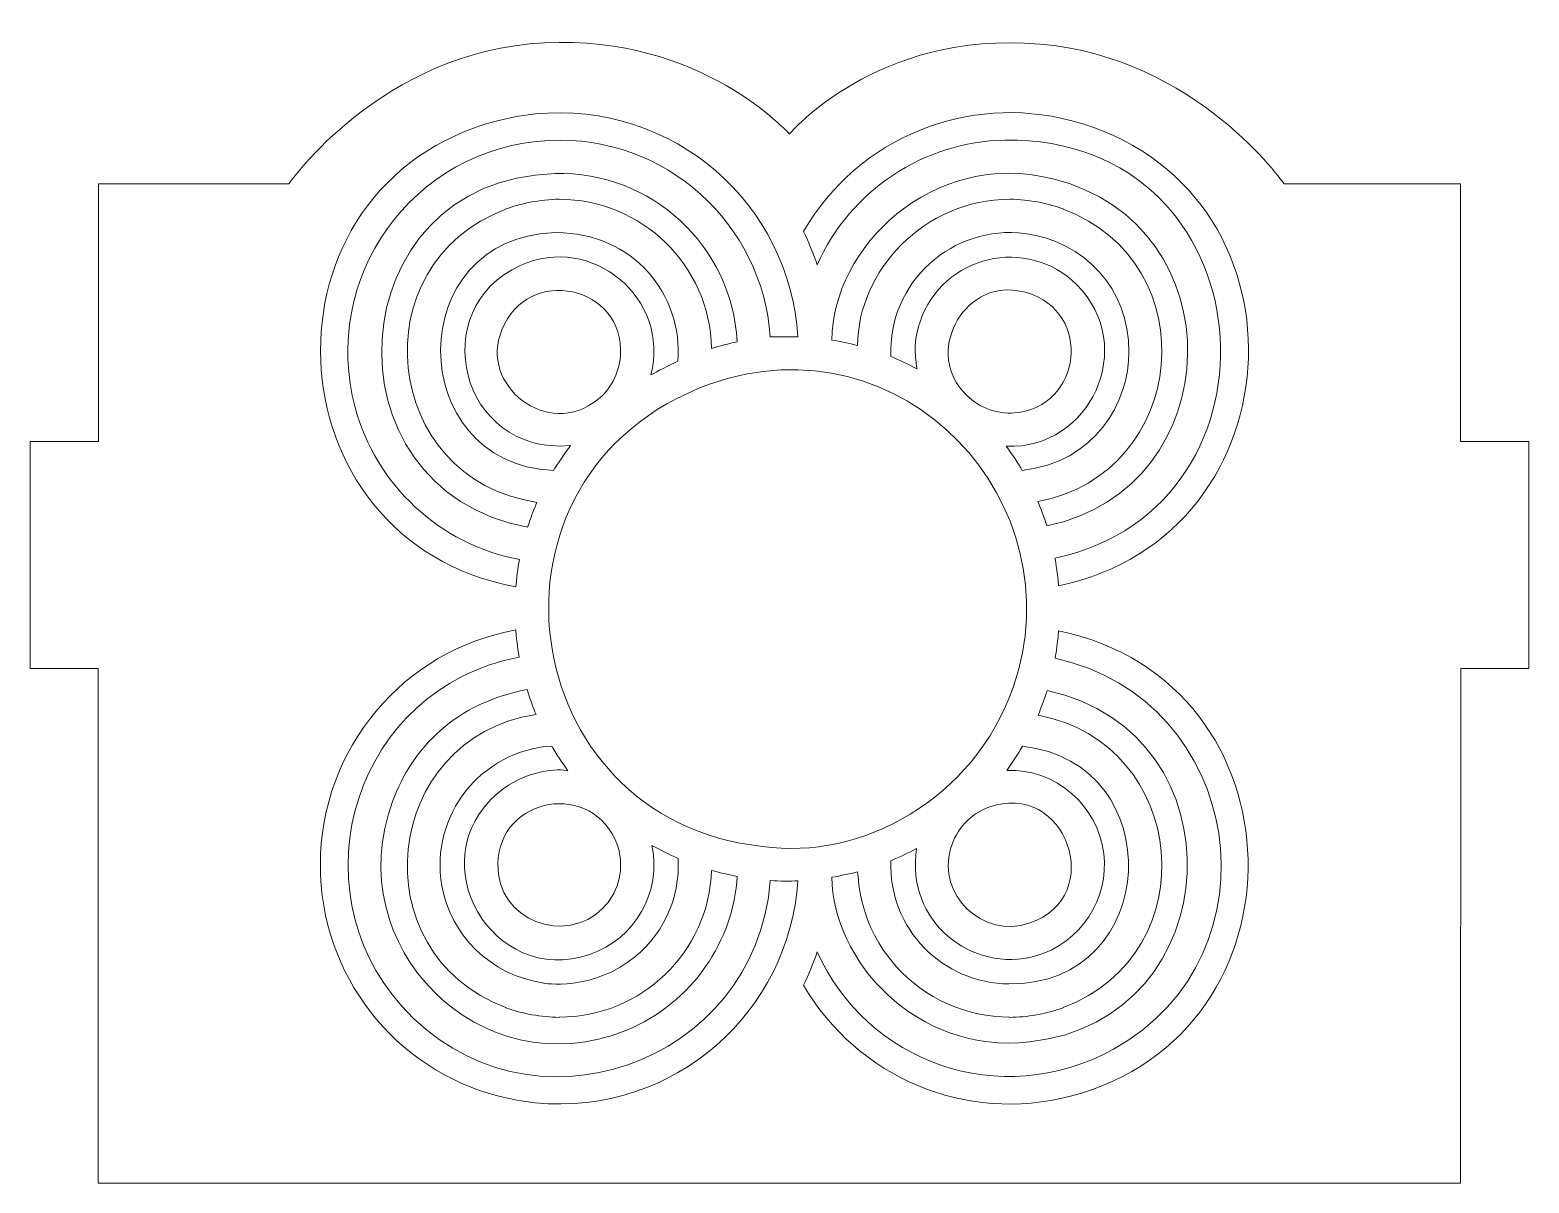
# Model space of a CAD drawing. Header units: inches. Extents: x 34 to 815, y 183 to 808.
# Drawn here: x 434.3 to 621.5, y 183.4 to 327.3 of the extents above; entities that cross this region are included whole.
import ezdxf

# ---------------------------------------------------------------- set-up
doc = ezdxf.new("R2010")
doc.units = ezdxf.units.IN
doc.header["$MEASUREMENT"] = 0
doc.layers.add('_U+0421_U+043B_U+043E_U+0439 1', color=7, linetype='Continuous')

# ---------------------------------------------------------------- blocks, each defined once
blk = doc.blocks.new('block 2')
at = {"layer": '_U+0421_U+043B_U+043E_U+0439 1', "color": 1, "lineweight": 9, "true_color": 0xff0000}
for points, knots in [([(560.39, 325.56), (540.02, 327.32), (529.14, 314.32), (529.14, 314.32), (529.14, 314.32), (518.26, 326.69), (498.56, 325.72), (478.18, 324.72), (466.64, 308.11), (466.64, 308.11), (466.64, 308.11), (442.87, 308.11), (442.87, 308.11), (442.87, 308.11), (442.87, 275.95), (442.87, 275.95), (442.87, 275.95), (434.33, 275.94), (434.33, 275.94), (434.33, 275.94), (434.36, 247.61), (434.36, 247.61), (434.36, 247.61), (442.86, 247.62), (442.86, 247.62), (442.86, 247.62), (442.86, 183.39), (442.86, 183.39), (442.86, 183.39), (612.94, 183.39), (612.94, 183.39), (612.94, 183.39), (612.98, 247.61), (612.98, 247.61), (612.98, 247.61), (621.48, 247.62), (621.48, 247.62), (621.48, 247.62), (621.45, 275.95), (621.45, 275.95), (621.45, 275.95), (612.94, 275.94), (612.94, 275.94), (612.94, 275.94), (612.94, 308.11), (612.94, 308.11), (612.94, 308.11), (590.9, 308.11), (590.9, 308.11), (590.9, 308.11), (580.01, 323.87), (560.39, 325.56)], [0, 0, 0, 0, 1, 1, 1, 2, 2, 2, 3, 3, 3, 4, 4, 4, 5, 5, 5, 6, 6, 6, 7, 7, 7, 8, 8, 8, 9, 9, 9, 10, 10, 10, 11, 11, 11, 12, 12, 12, 13, 13, 13, 14, 14, 14, 15, 15, 15, 16, 16, 16, 17, 17, 17, 17]), ([(492.85, 316.03), (492.85, 316.03), (492.86, 316.02), (492.86, 316.02), (494.27, 316.39), (495.85, 316.68), (497.38, 316.84), (497.38, 316.84), (497.38, 316.84), (497.38, 316.84), (514.75, 318.5), (529.18, 305.57), (530.2, 289.02), (530.2, 289.02), (526.76, 289.02), (526.76, 289.02), (525.78, 303.06), (513.71, 314.28), (499.15, 313.53), (481.84, 312.62), (470.62, 296.18), (474.93, 280.19), (477.53, 270.57), (485.39, 263.12), (495.44, 261.23), (495.24, 260.18), (495.06, 258.69), (494.99, 257.82), (463.86, 263.49), (461.86, 308.02), (492.85, 316.03)], [0, 0, 0, 0, 1, 1, 1, 2, 2, 2, 3, 3, 3, 4, 4, 4, 5, 5, 5, 6, 6, 6, 7, 7, 7, 8, 8, 8, 9, 9, 9, 10, 10, 10, 10]), ([(564.22, 316.03), (594.96, 308.08), (593.24, 264.21), (562.75, 257.95), (562.59, 259.91), (562.3, 261.37), (562.3, 261.37), (592.51, 267.86), (588.93, 314.01), (556.04, 313.57), (545.89, 313.36), (536.79, 307.33), (532.61, 298.02), (532.14, 299.39), (531.57, 300.81), (530.9, 302.17), (537.77, 314.01), (551.54, 319.36), (564.22, 316.02), (564.22, 316.02), (564.22, 316.03), (564.22, 316.03)], [0, 0, 0, 0, 1, 1, 1, 2, 2, 2, 3, 3, 3, 4, 4, 4, 5, 5, 5, 6, 6, 6, 7, 7, 7, 7]), ([(560.16, 268.46), (578.94, 271.97), (581.4, 298.18), (563.33, 304.96), (563.33, 304.96), (563.33, 304.98), (563.33, 304.98), (561.73, 305.59), (559.09, 306.19), (556.66, 306.19), (556.66, 306.19), (556.66, 306.19), (556.66, 306.18), (545.98, 306.18), (537.66, 297.22), (537.66, 287.93), (536.61, 288.2), (535.54, 288.43), (534.46, 288.61), (534.46, 300.03), (546.91, 312.51), (562.02, 308.74), (584.97, 303.13), (584.22, 270.19), (561.29, 265.41), (560.97, 266.43), (560.44, 267.8), (560.16, 268.46), (560.16, 268.46), (560.16, 268.46), (560.16, 268.46), (560.16, 268.46), (560.16, 268.46), (560.16, 268.46)], [0, 0, 0, 0, 1, 1, 1, 2, 2, 2, 3, 3, 3, 4, 4, 4, 5, 5, 5, 6, 6, 6, 7, 7, 7, 8, 8, 8, 9, 9, 9, 10, 10, 10, 11, 11, 11, 11]), ([(522.62, 288.4), (521.54, 288.16), (520.47, 287.88), (519.43, 287.56), (519.2, 298.02), (510.64, 306.18), (500.41, 306.18), (500.41, 306.18), (500.41, 306.19), (500.41, 306.19), (498.02, 306.19), (495.37, 305.59), (493.74, 304.98), (493.74, 304.98), (493.75, 304.96), (493.75, 304.96), (475.44, 298.09), (478.21, 271.23), (497.62, 268.35), (497.29, 267.59), (496.79, 266.31), (496.46, 265.27), (470.65, 269.85), (472.66, 308.67), (499.9, 309.39), (511.88, 309.73), (521.97, 300.4), (522.62, 288.4)], [0, 0, 0, 0, 1, 1, 1, 2, 2, 2, 3, 3, 3, 4, 4, 4, 5, 5, 5, 6, 6, 6, 7, 7, 7, 8, 8, 8, 9, 9, 9, 9]), ([(511.86, 284.25), (514.27, 293.9), (504.46, 301.98), (495.53, 297.91), (483.71, 292.56), (487.9, 274.27), (501.8, 275.43), (501.8, 275.43), (501.8, 275.43), (501.8, 275.43), (501.8, 275.43), (501.8, 275.43), (501.8, 275.43), (501.15, 274.58), (500.14, 273.09), (499.67, 272.31), (480.92, 273.25), (480.77, 301.58), (500.03, 302.02), (509.66, 302.02), (515.89, 294.26), (515.22, 285.97), (514.13, 285.48), (512.53, 284.64), (511.86, 284.25), (511.86, 284.25), (511.86, 284.25), (511.86, 284.25), (511.86, 284.25), (511.86, 284.25), (511.86, 284.25)], [0, 0, 0, 0, 1, 1, 1, 2, 2, 2, 3, 3, 3, 4, 4, 4, 5, 5, 5, 6, 6, 6, 7, 7, 7, 8, 8, 8, 9, 9, 9, 10, 10, 10, 10]), ([(565.01, 295.52), (558.86, 301.66), (548.25, 299.25), (545.45, 290.87), (544.4, 287.7), (545.04, 286.02), (545.04, 285.02), (544, 285.58), (542.92, 286.09), (541.8, 286.55), (541.43, 295.89), (549.57, 303.06), (558.55, 301.91), (565.94, 300.96), (571.54, 295.02), (571.54, 287.16), (571.54, 280.87), (567.28, 273.29), (558.2, 272.35), (557.79, 273.05), (556.9, 274.43), (556.22, 275.35), (566.66, 274.92), (572.74, 287.78), (565.01, 295.52)], [0, 0, 0, 0, 1, 1, 1, 2, 2, 2, 3, 3, 3, 4, 4, 4, 5, 5, 5, 6, 6, 6, 7, 7, 7, 8, 8, 8, 8]), ([(493.25, 289.88), (496.36, 298.01), (508.69, 295.46), (508.04, 286.64), (507.86, 284.29), (506.75, 282.42), (505.24, 281.21), (498.93, 276.09), (490.33, 283.07), (493.25, 289.88)], [0, 0, 0, 0, 1, 1, 1, 2, 2, 2, 3, 3, 3, 3]), ([(551.26, 281.72), (545.88, 286.92), (550.78, 295.95), (557.66, 294.76), (557.78, 294.74), (558.66, 294.6), (558.76, 294.53), (567.04, 292.16), (565.7, 280.15), (557.21, 279.52), (555.08, 279.37), (552.96, 280.07), (551.26, 281.72)], [0, 0, 0, 0, 1, 1, 1, 2, 2, 2, 3, 3, 3, 4, 4, 4, 4]), ([(525.8, 225.41), (494.77, 228.56), (488.47, 271.91), (519.17, 283.1), (543.29, 291.67), (565.09, 268.35), (557.07, 245.23), (552.22, 231.34), (538.07, 223.59), (525.8, 225.41)], [0, 0, 0, 0, 1, 1, 1, 2, 2, 2, 3, 3, 3, 3]), ([(497.38, 193.41), (497.38, 193.41), (497.38, 193.42), (497.38, 193.42), (495.86, 193.57), (494.33, 193.85), (492.86, 194.24), (492.86, 194.24), (492.85, 194.23), (492.85, 194.23), (479.88, 197.58), (470.58, 209.28), (470.58, 223.1), (470.58, 237.63), (480.88, 249.86), (494.98, 252.43), (495.12, 250.5), (495.41, 249.02), (495.41, 249.02), (474.87, 245.13), (467.4, 220.4), (480.72, 205.5), (496.38, 187.99), (525.04, 198.19), (526.75, 221.14), (527.97, 221.05), (529.19, 221.07), (530.19, 221.11), (530.19, 221.11), (530.19, 221.11), (530.19, 221.11), (530.19, 221.11), (530.19, 221.11), (530.19, 221.11), (529.14, 204.93), (515, 191.73), (497.38, 193.41)], [0, 0, 0, 0, 1, 1, 1, 2, 2, 2, 3, 3, 3, 4, 4, 4, 5, 5, 5, 6, 6, 6, 7, 7, 7, 8, 8, 8, 9, 9, 9, 10, 10, 10, 11, 11, 11, 12, 12, 12, 12]), ([(530.9, 208.09), (531.58, 209.47), (532.12, 210.8), (532.61, 212.24), (532.61, 212.24), (532.61, 212.24), (532.61, 212.24), (538.77, 198.52), (555.34, 192.32), (569.6, 200.08), (590.87, 211.97), (585.8, 243.82), (562.31, 248.89), (562.31, 248.89), (562.6, 250.35), (562.76, 252.31), (593.62, 245.96), (594.46, 202.05), (564.22, 194.23), (564.22, 194.23), (564.22, 194.24), (564.22, 194.24), (551.15, 190.79), (537.58, 196.58), (530.9, 208.09)], [0, 0, 0, 0, 1, 1, 1, 2, 2, 2, 3, 3, 3, 4, 4, 4, 5, 5, 5, 6, 6, 6, 7, 7, 7, 8, 8, 8, 8]), ([(493.75, 205.29), (493.75, 205.29), (493.74, 205.27), (493.74, 205.27), (495.67, 204.55), (498.25, 204.07), (500.41, 204.07), (500.41, 204.07), (500.41, 204.08), (500.41, 204.09), (510.67, 204.1), (519.05, 212.2), (519.43, 222.41), (520.47, 222.12), (521.83, 221.82), (522.61, 221.67), (522.2, 213.85), (517.15, 205.84), (508.72, 202.44), (490.49, 195.08), (472.85, 213.07), (479.6, 231), (482.03, 237.75), (487.65, 243.4), (496.39, 244.98), (496.71, 243.94), (497.16, 242.73), (497.51, 241.89), (497.51, 241.89), (497.51, 241.89), (497.51, 241.89), (478.27, 238.91), (475.42, 212.17), (493.75, 205.29)], [0, 0, 0, 0, 1, 1, 1, 2, 2, 2, 3, 3, 3, 4, 4, 4, 5, 5, 5, 6, 6, 6, 7, 7, 7, 8, 8, 8, 9, 9, 9, 10, 10, 10, 11, 11, 11, 11]), ([(534.46, 221.56), (535.5, 221.73), (536.97, 222.06), (537.66, 222.24), (537.81, 221.04), (537.83, 215.66), (542.43, 210.47), (546.06, 206.4), (551.25, 204.09), (556.66, 204.09), (556.66, 204.08), (556.66, 204.07), (556.66, 204.07), (558.72, 204.07), (561.29, 204.51), (563.33, 205.27), (563.33, 205.27), (563.32, 205.29), (563.32, 205.29), (581.41, 212.09), (578.92, 238.26), (560.19, 241.79), (560.19, 241.79), (560.19, 241.79), (560.19, 241.79), (560.19, 241.79), (560.19, 241.79), (560.19, 241.79), (560.6, 242.77), (561.08, 244.09), (561.31, 244.85), (585.77, 239.66), (584.2, 203.82), (559.18, 201.01), (544.79, 199.39), (534.46, 211.43), (534.46, 221.56)], [0, 0, 0, 0, 1, 1, 1, 2, 2, 2, 3, 3, 3, 4, 4, 4, 5, 5, 5, 6, 6, 6, 7, 7, 7, 8, 8, 8, 9, 9, 9, 10, 10, 10, 11, 11, 11, 12, 12, 12, 12]), ([(492.73, 232.06), (482.87, 223.63), (492.03, 207.81), (504.18, 211.9), (509.93, 213.86), (513.2, 219.78), (511.98, 225.53), (513.04, 224.93), (514.13, 224.39), (515.25, 223.9), (515.52, 218.92), (513.31, 214.02), (509.02, 210.98), (503.57, 207.14), (497.53, 208.46), (498.53, 208.35), (491.68, 209.33), (486.84, 214.42), (485.76, 220.49), (484.19, 229.34), (490.73, 237.39), (499.47, 237.93), (499.92, 237.17), (500.96, 235.57), (501.49, 234.86), (501.49, 234.86), (501.49, 234.86), (501.49, 234.86), (500.49, 235.11), (496.22, 235.04), (492.73, 232.06)], [0, 0, 0, 0, 1, 1, 1, 2, 2, 2, 3, 3, 3, 4, 4, 4, 5, 5, 5, 6, 6, 6, 7, 7, 7, 8, 8, 8, 9, 9, 9, 10, 10, 10, 10]), ([(559.89, 211.74), (565.52, 213.34), (569.09, 218.83), (568.39, 224.54), (567.64, 230.47), (562.44, 235.13), (556.28, 234.9), (556.98, 235.86), (557.64, 236.86), (558.24, 237.9), (558.24, 237.9), (558.24, 237.9), (558.24, 237.9), (558.24, 237.9), (558.24, 237.9), (558.24, 237.9), (576.71, 235.92), (575.59, 208.09), (556.55, 208.24), (548.29, 208.31), (541.51, 215.11), (541.8, 223.62), (542.91, 224.08), (544.02, 224.6), (545.03, 225.15), (543.56, 216.09), (551.96, 209.47), (559.89, 211.74)], [0, 0, 0, 0, 1, 1, 1, 2, 2, 2, 3, 3, 3, 4, 4, 4, 5, 5, 5, 6, 6, 6, 7, 7, 7, 8, 8, 8, 9, 9, 9, 9]), ([(507.68, 225.53), (507.68, 225.53), (507.68, 225.53), (507.68, 225.53), (507.71, 225.47), (507.91, 224.75), (507.89, 224.78), (508.48, 222.19), (507.64, 219.49), (505.88, 217.72), (501.19, 212.95), (492.61, 216.12), (492.75, 223.23), (492.89, 231.59), (504.63, 233.83), (507.68, 225.53)], [0, 0, 0, 0, 1, 1, 1, 2, 2, 2, 3, 3, 3, 4, 4, 4, 5, 5, 5, 5]), ([(553.92, 230.25), (563.69, 233.9), (568.86, 219.12), (559.15, 215.85), (553.19, 213.81), (547.61, 219.44), (549.27, 225.12), (549.95, 227.59), (551.8, 229.46), (553.92, 230.25)], [0, 0, 0, 0, 1, 1, 1, 2, 2, 2, 3, 3, 3, 3])]:
    blk.add_open_spline(points, degree=3, knots=knots, dxfattribs=at)

msp = doc.modelspace()

# ---------------------------------------------------------------- block references
at = {"layer": '_U+0421_U+043B_U+043E_U+0439 1'}
msp.add_blockref('block 2', (0, 0), dxfattribs=at)

doc.saveas('drawing.dxf')
